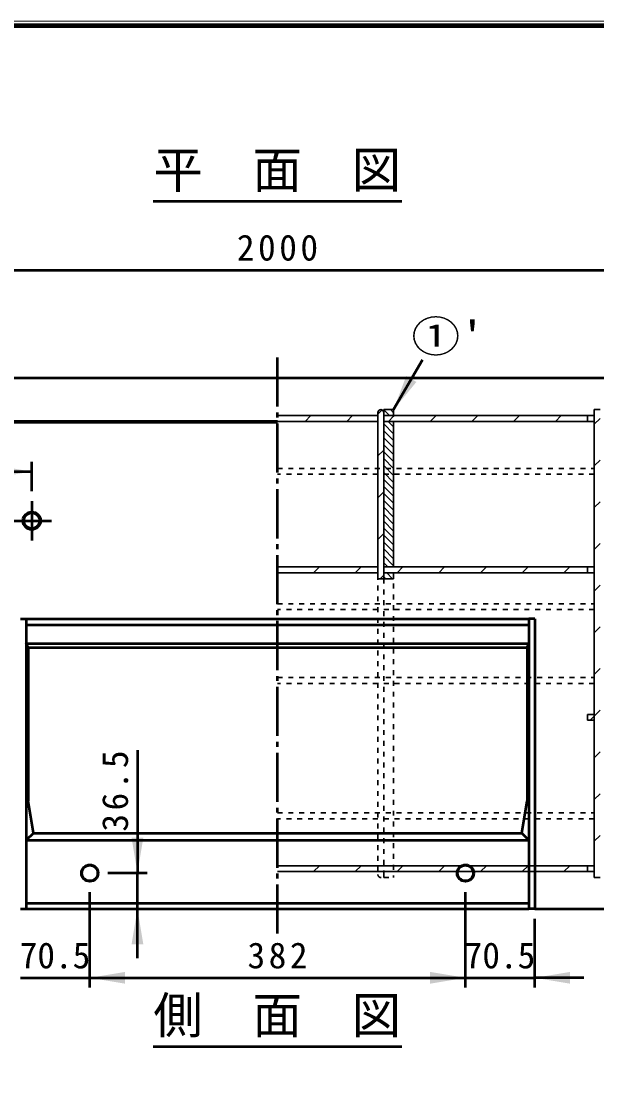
# Model space of a CAD drawing. Units: millimetres, scale not verified. Extents: x 100 to 4105, y 100 to 2870.
# Drawn here: x 2659 to 3245, y 1801 to 2870 of the extents above; entities that cross this region are included whole.
import ezdxf
from ezdxf.enums import TextEntityAlignment as Align

# ---------------------------------------------------------------- set-up
doc = ezdxf.new("R2010")
doc.units = ezdxf.units.MM
doc.header["$LTSCALE"] = 5
doc.linetypes.add('USER1', pattern=[2.2, 1, -1.2])
doc.linetypes.add('USER2', pattern=[13.4, 10, -1.2, 1, -1.2])
doc.layers.add('V-nasSTD', color=7, linetype='Continuous', lineweight=35)
doc.styles.add('ＭＳ ゴシック', font='')
doc.styles.get('ＭＳ ゴシック').set_extended_font_data('MS Gothic')

msp = doc.modelspace()

# ---------------------------------------------------------------- hatches: boundary and pattern name
at = {"layer": 'V-nasSTD'}
for points in [[(3061.368, 2502.868), (3038.172, 2474.691), (3050.976, 2508.868)], [(2634.172, 2405.691), (2670.172, 2411.691), (2634.172, 2417.691)], [(2771.672, 2039.191), (2777.672, 2003.191), (2783.672, 2039.191)], [(2771.672, 1930.691), (2777.672, 1966.691), (2783.672, 1930.691)], [(2765.172, 1902.691), (2729.172, 1896.691), (2765.172, 1890.691)], [(3075.172, 1890.691), (3111.172, 1896.691), (3075.172, 1902.691)], [(3217.672, 1902.691), (3181.672, 1896.691), (3217.672, 1890.691)]]:
    msp.add_hatch(color=256, dxfattribs=at).paths.add_polyline_path(points)

# ---------------------------------------------------------------- linework, layer by layer
at = {"layer": 'V-nasSTD', "lineweight": 100}
msp.add_line((4100, 2865), (105, 2865), dxfattribs=at)
at = {"layer": 'V-nasSTD', "lineweight": 50}
for p, q in [((2793.769, 2686.691), (3046.575, 2686.691)), ((1920.172, 2616.691), (3920.172, 2616.691)), ((3067.462, 2525.423), (3038.172, 2474.691)), ((3920.172, 2506.691), (1920.172, 2506.691)), ((2920.172, 2462.691), (1920.172, 2462.691)), ((2920.172, 2461.691), (1920.172, 2461.691)), ((2670.172, 2391.691), (2670.172, 2421.691)), ((2170.172, 2411.691), (2670.172, 2411.691)), ((2658.672, 2261.691), (2664.672, 2261.691)), ((2664.672, 2261.691), (2664.672, 1966.691)), ((2664.672, 2261.691), (3175.672, 2261.691)), ((3175.672, 2261.691), (3175.672, 1966.691)), ((3181.672, 2261.691), (3175.672, 2261.691)), ((3181.672, 2261.691), (3181.672, 1966.691)), ((2664.672, 2255.691), (3175.672, 2255.691)), ((2664.672, 2236.691), (3175.672, 2236.691)), ((2666.422, 2232.791), (2664.672, 2236.691)), ((3173.922, 2232.791), (3175.672, 2236.691)), ((2666.422, 2232.791), (3173.922, 2232.791)), ((2666.422, 2232.791), (2666.422, 2076.691)), ((3173.922, 2232.791), (3173.922, 2076.691)), ((2777.672, 2128.191), (2777.672, 2003.191)), ((2671.859, 2043.861), (2666.422, 2076.691)), ((3168.485, 2043.861), (3173.922, 2076.691)), ((2671.859, 2043.861), (2664.672, 2036.691)), ((2671.859, 2043.861), (3168.485, 2043.861)), ((3168.485, 2043.861), (3175.672, 2036.691)), ((2664.672, 2036.691), (3175.672, 2036.691)), ((2787.672, 2003.191), (2747.672, 2003.191)), ((2777.672, 1966.691), (2777.672, 2003.191)), ((2729.172, 1886.691), (2729.172, 1983.691)), ((3111.172, 1886.691), (3111.172, 1983.691)), ((2664.672, 1972.691), (3175.672, 1972.691)), ((2658.672, 1966.691), (2664.672, 1966.691)), ((2658.672, 1966.691), (2664.672, 1966.691)), ((2664.672, 1966.691), (3175.672, 1966.691)), ((2777.672, 1916.691), (2777.672, 1966.691)), ((3181.672, 1966.691), (3175.672, 1966.691)), ((3181.672, 1966.691), (3175.672, 1966.691)), ((3181.672, 1966.691), (3175.672, 1966.691)), ((3181.672, 1966.691), (3175.672, 1966.691)), ((3181.672, 1966.691), (3175.672, 1966.691)), ((3181.672, 1966.691), (3175.672, 1966.691)), ((3181.672, 1966.691), (3175.672, 1966.691)), ((3181.672, 1966.691), (3175.672, 1966.691)), ((3181.672, 1966.691), (3920.172, 1966.691)), ((3181.672, 1886.691), (3181.672, 1956.691)), ((2658.672, 1896.691), (2729.172, 1896.691)), ((2729.172, 1896.691), (3111.172, 1896.691)), ((3111.172, 1896.691), (3181.672, 1896.691)), ((3231.672, 1896.691), (3181.672, 1896.691)), ((2793.769, 1826.691), (3046.575, 1826.691))]:
    msp.add_line(p, q, dxfattribs=at)
at = {"layer": 'V-nasSTD', "linetype": 'USER2', "lineweight": 50}
for p, q in [((2920.172, 1941.691), (2920.172, 2531.691)), ((2670.172, 2381.691), (2670.172, 2341.691)), ((2650.172, 2361.691), (2690.172, 2361.691))]:
    msp.add_line(p, q, dxfattribs=at)
at = {"layer": 'V-nasSTD'}
for p, q in [((3026.56, 2474.351), (3022.172, 2469.963)), ((3022.172, 2471.691), (3022.172, 2308.691)), ((3038.172, 2474.691), (3028.172, 2474.691)), ((3028.172, 2474.691), (3038.172, 2474.691)), ((3028.172, 2474.691), (3028.172, 2468.691)), ((3028.172, 2474.691), (3028.172, 2471.691)), ((3038.172, 2474.691), (3028.172, 2474.691)), ((3028.172, 2474.691), (3028.172, 2471.691)), ((3028.172, 2474.329), (3033.81, 2468.691)), ((3028.172, 2471.691), (3028.172, 2302.691)), ((3034.881, 2474.691), (3038.172, 2471.4)), ((3038.172, 2474.691), (3038.172, 2468.691)), ((3038.172, 2468.691), (3038.172, 2474.691)), ((3242.172, 2474.691), (3248.172, 2474.691)), ((3242.172, 2474.691), (3242.172, 1998.691)), ((2920.172, 2468.691), (3022.172, 2468.691)), ((3022.172, 2462.691), (2920.172, 2462.691)), ((2948.062, 2462.691), (2954.062, 2468.691)), ((2990.489, 2462.691), (2996.489, 2468.691)), ((3028.172, 2468.691), (3235.172, 2468.691)), ((3235.172, 2462.691), (3028.172, 2462.691)), ((3028.172, 2460.187), (3038.172, 2450.187)), ((3032.739, 2462.691), (3038.172, 2457.258)), ((3038.172, 2467.947), (3032.915, 2462.691)), ((3038.915, 2468.691), (3038.172, 2467.947)), ((3038.172, 2462.691), (3038.172, 2314.691)), ((3038.172, 2415.57), (3038.172, 2462.691)), ((3075.342, 2462.691), (3081.342, 2468.691)), ((3117.768, 2462.691), (3123.768, 2468.691)), ((3160.194, 2462.691), (3166.194, 2468.691)), ((3202.621, 2462.691), (3208.621, 2468.691)), ((3242.172, 2468.691), (3235.172, 2468.691)), ((3235.172, 2468.691), (3235.172, 2462.691)), ((3235.172, 2462.691), (3242.172, 2462.691)), ((3248.172, 2465.815), (3242.172, 2459.815)), ((3028.172, 2453.115), (3038.172, 2443.115)), ((3028.172, 2446.044), (3038.172, 2436.044)), ((3028.172, 2438.973), (3038.172, 2428.973)), ((3028.172, 2433.536), (3022.172, 2427.536)), ((3028.172, 2431.902), (3038.172, 2421.902)), ((3028.172, 2424.831), (3038.172, 2414.831)), ((3028.172, 2417.76), (3038.172, 2407.76)), ((3248.172, 2423.389), (3242.172, 2417.389)), ((3028.172, 2410.689), (3038.172, 2400.689)), ((3038.172, 2409.57), (3038.172, 2415.57)), ((3038.172, 2314.691), (3038.172, 2409.57)), ((3028.172, 2403.618), (3038.172, 2393.618)), ((3028.172, 2396.547), (3038.172, 2386.547)), ((3028.172, 2391.11), (3022.172, 2385.11)), ((3028.172, 2389.476), (3038.172, 2379.476)), ((3028.172, 2382.405), (3038.172, 2372.405)), ((3028.172, 2375.334), (3038.172, 2365.334)), ((3248.172, 2380.963), (3242.172, 2374.963)), ((3028.172, 2368.263), (3038.172, 2358.263)), ((3028.172, 2361.192), (3038.172, 2351.192)), ((3028.172, 2354.121), (3038.172, 2344.121)), ((3028.172, 2348.683), (3022.172, 2342.683)), ((3028.172, 2347.049), (3038.172, 2337.049)), ((3028.172, 2339.978), (3038.172, 2329.978)), ((3028.172, 2332.907), (3038.172, 2322.907)), ((3248.172, 2338.536), (3242.172, 2332.536)), ((3028.172, 2325.836), (3038.172, 2315.836)), ((2920.172, 2314.691), (3022.172, 2314.691)), ((2956.753, 2308.691), (2962.753, 2314.691)), ((2999.179, 2308.691), (3005.179, 2314.691)), ((3028.172, 2318.765), (3032.246, 2314.691)), ((3028.172, 2314.691), (3235.172, 2314.691)), ((3047.606, 2314.691), (3041.606, 2308.691)), ((3084.032, 2308.691), (3090.032, 2314.691)), ((3126.459, 2308.691), (3132.459, 2314.691)), ((3168.885, 2308.691), (3174.885, 2314.691)), ((3211.311, 2308.691), (3217.311, 2314.691)), ((3242.172, 2314.691), (3235.172, 2314.691)), ((3235.172, 2314.691), (3235.172, 2308.691)), ((3022.172, 2308.691), (2920.172, 2308.691)), ((3022.172, 2308.691), (3022.172, 2302.691)), ((3022.172, 2302.691), (3028.172, 2302.691)), ((3028.172, 2306.257), (3024.606, 2302.691)), ((3235.172, 2308.691), (3028.172, 2308.691)), ((3028.172, 2304.623), (3030.104, 2302.691)), ((3028.172, 2302.691), (3038.172, 2302.691)), ((3031.175, 2308.691), (3037.175, 2302.691)), ((3038.172, 2308.691), (3038.172, 2302.691)), ((3242.172, 2308.691), (3235.172, 2308.691)), ((3248.172, 2296.11), (3242.172, 2290.11)), ((3248.172, 2253.683), (3242.172, 2247.683)), ((3248.172, 2211.257), (3242.172, 2205.257)), ((3242.172, 2164.691), (3235.172, 2164.691)), ((3235.172, 2164.691), (3235.172, 2158.691)), ((3242.172, 2162.831), (3238.032, 2158.691)), ((3248.172, 2168.831), (3242.172, 2162.831)), ((3235.172, 2158.691), (3242.172, 2158.691)), ((3248.172, 2126.404), (3242.172, 2120.404)), ((3248.172, 2083.978), (3242.172, 2077.978)), ((3248.172, 2041.551), (3242.172, 2035.551)), ((2920.172, 2010.691), (3235.172, 2010.691)), ((2920.172, 2010.536), (2920.327, 2010.691)), ((2956.753, 2004.691), (2962.753, 2010.691)), ((2956.753, 2004.691), (2962.753, 2010.691)), ((2999.179, 2004.691), (3005.179, 2010.691)), ((2999.179, 2004.691), (3005.179, 2010.691)), ((3047.606, 2010.691), (3041.606, 2004.691)), ((3047.606, 2010.691), (3041.606, 2004.691)), ((3084.032, 2004.691), (3090.032, 2010.691)), ((3084.032, 2004.691), (3090.032, 2010.691)), ((3126.459, 2004.691), (3132.459, 2010.691)), ((3126.459, 2004.691), (3132.459, 2010.691)), ((3168.885, 2004.691), (3174.885, 2010.691)), ((3211.311, 2004.691), (3217.311, 2010.691)), ((3242.172, 2010.691), (3235.172, 2010.691)), ((3235.172, 2010.691), (3235.172, 2004.691)), ((3235.172, 2004.691), (2920.172, 2004.691)), ((3235.172, 2004.691), (3242.172, 2004.691)), ((3242.172, 1998.691), (3248.172, 1998.691))]:
    msp.add_line(p, q, dxfattribs=at)
at = {"layer": 'V-nasSTD', "linetype": 'USER1'}
for p, q in [((3022.172, 2471.691), (3022.172, 2001.691)), ((2920.172, 2414.867), (3242.172, 2414.867)), ((3242.172, 2408.867), (2920.172, 2408.867)), ((3028.172, 2302.691), (3028.172, 2001.691)), ((3038.172, 2308.691), (3038.172, 1998.691)), ((2920.172, 2277.191), (3242.172, 2277.191)), ((3242.172, 2271.191), (2920.172, 2271.191)), ((2920.172, 2202.191), (3242.172, 2202.191)), ((3242.172, 2196.191), (2920.172, 2196.191)), ((2920.172, 2064.515), (3242.172, 2064.515)), ((3242.172, 2058.515), (2920.172, 2058.515)), ((3028.172, 1998.691), (3028.172, 2001.691)), ((3028.172, 1998.691), (3028.172, 2001.691)), ((3028.172, 1998.691), (3038.172, 1998.691)), ((3028.172, 1998.691), (3038.172, 1998.691))]:
    msp.add_line(p, q, dxfattribs=at)
at = {"layer": 'V-nasSTD', "lineweight": 13}
msp.add_lwpolyline([(100, 100), (100, 2870), (4105, 2870), (4105, 100)], close=True, dxfattribs=at)
at = {"layer": 'V-nasSTD', "lineweight": 50}
for centre, radius in [((2670.172, 2361.691), 9), ((2670.172, 2361.691), 8), ((2729.172, 2003.191), 8.5), ((2729.172, 2003.191), 8), ((3111.172, 2003.191), 8.5), ((3111.172, 2003.191), 8)]:
    msp.add_circle(centre, radius, dxfattribs=at)
at = {"layer": 'V-nasSTD'}
msp.add_arc((3025.172, 2471.691), 3, 0, 180, dxfattribs=at)
at = {"layer": 'V-nasSTD', "linetype": 'USER1'}
msp.add_arc((3025.172, 2001.691), 3, 180, 0, dxfattribs=at)
msp.add_arc((3025.172, 2001.691), 3, 180, 0, dxfattribs=at)

# ---------------------------------------------------------------- texts
at = {"layer": 'V-nasSTD', "style": 'ＭＳ ゴシック'}
for s, height, p in [('平\u3000面\u3000図', 36.95, (2793.769, 2737.091)), ('70.5', 26.39, (2657.922, 1932.691)), ('70.5', 26.39, (3110.422, 1932.691)), ('側\u3000面\u3000図', 36.95, (2793.769, 1877.091))]:
    msp.add_text(s, height=height, dxfattribs=at).set_placement(p, align=Align.TOP_LEFT)
at = {"layer": 'V-nasSTD', "style": 'ＭＳ ゴシック', "width": 1.15}
msp.add_text("①'", height=31.67, dxfattribs=at).set_placement((3056.225, 2564.972), align=Align.TOP_LEFT)
at = {"layer": 'V-nasSTD', "char_height": 26.39, "attachment_point": 1, "style": 'ＭＳ ゴシック'}
for s, insert in [('\\T1.2;2000', (2878.772, 2652.691)), ('\\T1.2;382', (2889.572, 1932.691))]:
    msp.add_mtext(s, dxfattribs=dict(at, insert=insert))
at = {"layer": 'V-nasSTD', "insert": (2741.672, 2045.391), "char_height": 26.39, "attachment_point": 1, "rotation": 90, "style": 'ＭＳ ゴシック'}
msp.add_mtext('\\T1.2;36.5', dxfattribs=at)

doc.saveas('drawing.dxf')
